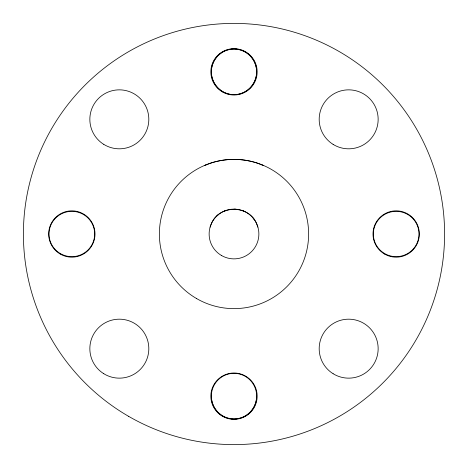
<?xml version="1.0" encoding="UTF-8"?>
<svg xmlns="http://www.w3.org/2000/svg" width="468" height="468" viewBox="0 0 468 468"><rect width="100%" height="100%" fill="white"/><g stroke="black" fill="none" stroke-linecap="round" stroke-linejoin="round"><path stroke-width="0.7" d="M210.097 227.155L211.284 223.897M211.495 223.411C219.176 204.68 248.824 204.68 256.505 223.411M216.971 215.865L218.199 214.789M204.516 165.491L210.939 163.028M223.411 211.495L226.67 210.243M205.961 164.865L206.587 164.596M211.284 162.928C225.945 158.225 242.055 158.225 256.716 162.928M234 209.126L235.849 209.202M246.554 160.471L248.204 160.746M257.061 163.028L263.484 165.491M261.413 164.596L262.039 164.865M243.155 210.875L244.852 211.63M253.165 218.146L254.182 219.469M256.716 223.897L257.903 227.155M211.331 396.162A22.909 22.669 -90 0 1 234 373.324A22.909 22.669 -90 0 1 256.669 396.162A22.909 22.669 90 0 1 234 419A22.909 22.669 -90 0 1 211.331 396.162A22.909 22.669 90 0 0 234 419A22.909 22.669 -90 0 0 256.669 396.162M128.7 416.385A210.6 210.6 0 0 0 444.6 234A210.6 210.6 0 0 0 128.7 51.615A210.6 210.6 0 0 0 128.7 416.385M333.128 144.39A29.484 29.484 0 0 0 378.138 120.258A29.484 29.484 0 0 0 334.731 93.348A29.484 29.484 0 0 0 333.128 144.39M103.797 144.39A29.484 29.484 0 0 0 148.806 120.258A29.484 29.484 0 0 0 105.399 93.348A29.484 29.484 0 0 0 103.797 144.39M103.797 373.721A29.484 29.484 0 0 0 148.806 349.59A29.484 29.484 0 0 0 105.399 322.68A29.484 29.484 0 0 0 103.797 373.721M333.128 373.721A29.484 29.484 0 0 0 378.138 349.59A29.484 29.484 0 0 0 334.731 322.68A29.484 29.484 0 0 0 333.128 373.721M221.563 255.54A24.874 24.874 0 0 0 258.874 234A24.874 24.874 0 0 0 221.563 212.46A24.874 24.874 0 0 0 221.563 255.54M221.183 415.455A23.166 23.166 0 0 0 257.119 397.619A23.166 23.166 0 0 0 223.698 375.412A23.166 23.166 0 0 0 221.183 415.455M384.579 254.06A23.166 23.166 0 0 0 419.328 234A23.166 23.166 0 0 0 384.579 213.94A23.166 23.166 0 0 0 384.579 254.06M222.417 91.898A23.166 23.166 0 0 0 257.166 71.838A23.166 23.166 0 0 0 222.417 51.778A23.166 23.166 0 0 0 222.417 91.898M60.255 254.06A23.166 23.166 0 0 0 95.004 234A23.166 23.166 0 0 0 60.255 213.94A23.166 23.166 0 0 0 60.255 254.06M196.689 298.625A74.623 74.623 0 0 0 308.623 234A74.623 74.623 0 0 0 196.689 169.375A74.623 74.623 0 0 0 196.689 298.625M373.324 234A22.909 22.669 0 0 0 396.162 256.669A22.909 22.669 0 0 0 419 234A22.909 22.669 0 0 0 396.162 211.331A22.909 22.669 0 0 0 373.324 234M234 94.676A22.909 22.669 90 0 0 256.669 71.838A22.909 22.669 -90 0 0 234 49A22.909 22.669 90 0 0 211.331 71.838A22.909 22.669 -90 0 0 234 94.676A22.909 22.669 -90 0 0 256.669 71.838A22.909 22.669 90 0 0 234 49A22.909 22.669 -90 0 0 211.331 71.838A22.909 22.669 90 0 0 234 94.676M94.676 234A22.909 22.669 0 0 0 71.838 211.331A22.909 22.669 0 0 0 49 234A22.909 22.669 0 0 0 71.838 256.669A22.909 22.669 0 0 0 94.676 234"/></g></svg>
